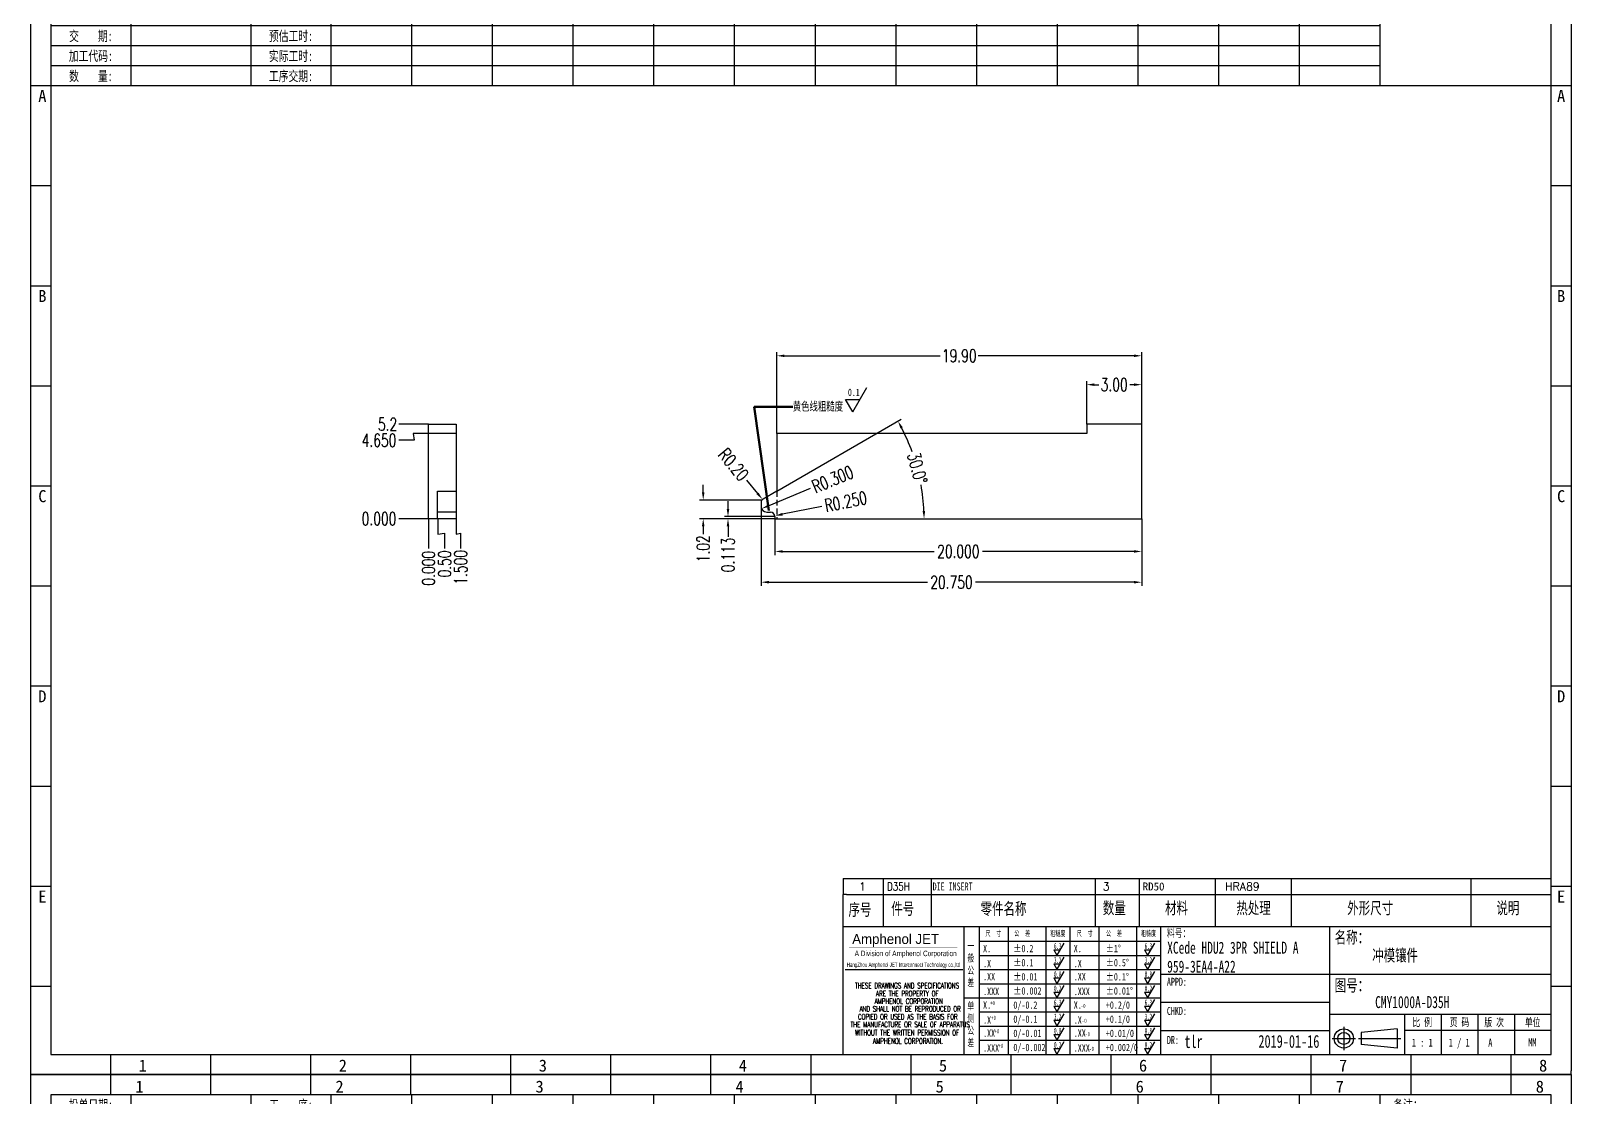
# Model space of a CAD drawing. Header units: millimetres. Extents: x -2852 to 5627, y -2271 to 1849.
# Drawn here: x -934.6 to -850.6, y -780.9 to -722.8 of the extents above; entities that cross this region are included whole.
import ezdxf
from ezdxf.enums import TextEntityAlignment as Align

# ---------------------------------------------------------------- set-up
doc = ezdxf.new("R2010")
doc.units = ezdxf.units.MM
doc.header["$PDSIZE"] = 3
doc.linetypes.add('DASHED2', pattern=[9.525, 6.35, -3.175])
for name, color, linetype in [('1', 7, 'Continuous'), ('11', 4, 'DASHED2'), ('41', 1, 'Continuous'), ('D03', 7, 'Continuous')]:
    doc.layers.add(name, color=color, linetype=linetype)
doc.styles.add('CH', font='仿宋_GB2312_0.ttf')
doc.styles.add('jet02', font='simplex.shx', dxfattribs={"width": 0.7})
doc.styles.add('SIMPLEX', font='SIMPLEX')
doc.styles.get("Standard").update_dxf_attribs({"font": '仿宋_GB2312_0.ttf', "width": 0.7})
doc.styles.add('TEXTSTYLE_1', font='TRIUMB.TTF')
doc.styles.add('TEXTSTYLE_2', font='TRIUM.TTF')
doc.styles.add('tk', font='', dxfattribs={"width": 0.7})
doc.styles.add('tk 2', font='仿宋_GB2312_0.ttf', dxfattribs={"width": 0.65})
doc.styles.add('tk 4', font='simplex.shx', dxfattribs={"width": 0.65, "bigfont": 'bigfont.shx'})
doc.styles.get('tk').set_extended_font_data('NSimSun')
doc.dimstyles.new('jet02', dxfattribs={"dimtxt": 3.5, "dimasz": 2.1, "dimexe": 1, "dimexo": 0, "dimgap": 0.5, "dimtad": 0, "dimtoh": 1, "dimdec": 3, "dimzin": 9, "dimdsep": 46, "dimtxsty": 'jet02', "dimcen": 0, "dimclrt": 256, "dimazin": 2, "dimtfac": 1, "dimtdec": 3, "dimtofl": 0, "dimtmove": 0, "dimatfit": 1, "dimfxl": 0, "dimarcsym": 0})

# ---------------------------------------------------------------- blocks, each defined once
blk = doc.blocks.new('A3-N')
at = {"layer": '1', "color": 1}
for p, q in [((0, 0), (0, 296.73)), ((0, 296.73), (420, 296.73)), ((21.82, 291.27), (21.82, 296.73)), ((49.09, 291.27), (49.09, 296.73)), ((76.36, 291.27), (76.36, 296.73)), ((103.64, 291.27), (103.64, 296.73)), ((103.64, 291.27), (103.64, 296.73)), ((103.64, 291.27), (103.64, 296.73)), ((130.91, 291.27), (130.91, 296.73)), ((158.18, 291.27), (158.18, 296.73)), ((185.45, 291.27), (185.45, 296.73)), ((212.73, 291.27), (212.73, 296.73)), ((240, 291.27), (240, 296.73)), ((267.27, 291.27), (267.27, 296.73)), ((294.55, 291.27), (294.55, 296.73)), ((321.82, 291.27), (321.82, 296.73)), ((349.09, 291.27), (349.09, 296.73)), ((376.36, 291.27), (376.36, 296.73)), ((403.64, 291.27), (403.64, 296.73)), ((420, 296.73), (420, 1)), ((5.45, 269.45), (0, 269.45)), ((420, 269.45), (414.55, 269.45)), ((5.45, 242.18), (0, 242.18)), ((420, 242.18), (414.55, 242.18)), ((5.45, 214.91), (0, 214.91)), ((420, 214.91), (414.55, 214.91)), ((5.45, 187.64), (0, 187.64)), ((420, 187.64), (414.55, 187.64)), ((5.45, 160.36), (0, 160.36)), ((420, 160.36), (414.55, 160.36)), ((5.45, 133.09), (0, 133.09)), ((420, 133.09), (414.55, 133.09)), ((5.45, 105.82), (0, 105.82)), ((420, 105.82), (414.55, 105.82)), ((5.45, 78.55), (0, 78.55)), ((420, 78.55), (414.55, 78.55)), ((5.45, 51.27), (0, 51.27)), ((420, 51.27), (414.55, 51.27)), ((222.45, 49.09), (221.45, 49.09)), ((221.45, 49.09), (221.45, 40.36)), ((222.45, 49.09), (414.55, 49.09)), ((232.36, 49.09), (232.36, 40.36)), ((245.45, 49.09), (245.45, 40.36)), ((290.18, 49.09), (290.18, 40.36)), ((302.18, 49.09), (302.18, 40.36)), ((322.91, 49.09), (322.91, 40.36)), ((343.64, 49.09), (343.64, 40.36)), ((392.73, 40.36), (392.73, 49.09)), ((258.55, 40.36), (258.55, 5.44)), ((266.45, 40.36), (266.45, 5.44)), ((276.78, 40.36), (276.78, 5.45)), ((291.18, 40.36), (291.18, 5.45)), ((301.51, 40.37), (301.51, 5.46)), ((308.01, 40.36), (308.01, 5.45)), ((354.09, 40.36), (354.09, 5.45)), ((308.01, 32.39), (258.55, 32.39)), ((308.01, 28.54), (258.55, 28.54)), ((414.55, 27.27), (308.01, 27.27)), ((5.45, 24), (0, 24)), ((308.01, 24.69), (258.55, 24.69)), ((420, 24), (414.55, 24)), ((308.01, 16.99), (258.55, 16.99)), ((354.09, 19.63), (308.01, 19.63)), ((308.01, 13.14), (258.55, 13.14)), ((414.55, 16.36), (354.09, 16.36)), ((374.55, 16.36), (374.55, 5.45)), ((384.55, 16.36), (384.55, 5.45)), ((394.55, 16.36), (394.55, 5.45)), ((404.55, 16.36), (404.55, 5.45)), ((308.01, 9.29), (258.55, 9.29)), ((308.01, 11.99), (354.09, 11.99)), ((372.51, 12.49), (362.69, 11.5)), ((362.69, 11.5), (362.69, 8.23)), ((372.51, 12.49), (372.51, 7.25)), ((414.55, 12), (374.55, 12)), ((21.82, 0), (21.82, 5.45)), ((49.09, 0), (49.09, 5.45)), ((76.36, 0), (76.36, 5.45)), ((103.64, 0), (103.64, 5.45)), ((130.91, 0), (130.91, 5.45)), ((158.18, 0), (158.18, 5.45)), ((185.45, 0), (185.45, 5.45)), ((212.73, 0), (212.73, 5.45)), ((240, 0), (240, 5.45)), ((267.27, 0), (267.27, 5.45)), ((294.55, 0), (294.55, 5.45)), ((321.82, 0), (321.82, 5.45)), ((349.09, 0), (349.09, 5.45)), ((372.51, 7.25), (362.69, 8.23)), ((376.36, 0), (376.36, 5.45)), ((403.64, 0), (403.64, 5.45)), ((1, 0), (0, 0)), ((420, 0), (1, 0)), ((420, 0), (420, 1))]:
    blk.add_line(p, q, dxfattribs=at)
at = {"layer": '1'}
for p, q in [((414.55, 278.18), (414.55, 284.73)), ((221.45, 40.36), (221.45, 5.45)), ((221.45, 40.36), (414.55, 40.36)), ((221.45, 40.36), (414.55, 40.36)), ((254.41, 40.36), (254.41, 5.45)), ((283.28, 40.36), (283.28, 5.45)), ((308.01, 36.24), (258.55, 36.24)), ((222.08, 28.67), (254.12, 28.67)), ((308.01, 20.84), (254.41, 20.84))]:
    blk.add_line(p, q, dxfattribs=at)
at = {"layer": '1', "color": 1, "ltscale": 0.05}
for p, q in [((278.93, 34.04), (279.79, 32.56)), ((278.93, 34.04), (280.65, 34.04)), ((281.68, 35.84), (279.79, 32.56)), ((303.66, 34.05), (304.52, 32.56)), ((303.66, 34.05), (305.38, 34.05)), ((306.41, 35.84), (304.52, 32.56)), ((278.93, 30.19), (279.79, 28.71)), ((278.93, 30.19), (280.65, 30.19)), ((281.68, 31.99), (279.79, 28.71)), ((303.66, 30.2), (305.38, 30.2)), ((303.66, 30.2), (304.52, 28.71)), ((306.41, 31.99), (304.52, 28.71)), ((278.93, 26.34), (279.79, 24.86)), ((278.93, 26.34), (280.65, 26.34)), ((281.68, 28.14), (279.79, 24.86)), ((303.66, 26.35), (304.52, 24.86)), ((303.66, 26.35), (305.38, 26.35)), ((306.41, 28.14), (304.52, 24.86)), ((278.93, 22.49), (280.65, 22.49)), ((278.93, 22.49), (279.79, 21.01)), ((281.68, 24.29), (279.79, 21.01)), ((303.66, 22.5), (305.38, 22.5)), ((303.66, 22.5), (304.52, 21.01)), ((306.41, 24.29), (304.52, 21.01)), ((278.93, 18.66), (279.79, 17.17)), ((278.93, 18.66), (280.65, 18.66)), ((281.68, 20.45), (279.79, 17.17)), ((303.66, 18.66), (304.52, 17.18)), ((303.66, 18.66), (305.38, 18.66)), ((306.41, 20.46), (304.52, 17.18)), ((278.93, 14.81), (280.65, 14.81)), ((278.93, 14.81), (279.79, 13.32)), ((281.68, 16.6), (279.79, 13.32)), ((281.68, 12.75), (279.79, 9.47)), ((303.66, 14.81), (305.38, 14.81)), ((303.66, 14.81), (304.52, 13.33)), ((306.41, 16.61), (304.52, 13.33)), ((306.41, 12.76), (304.52, 9.48)), ((278.93, 10.96), (279.79, 9.47)), ((278.93, 10.96), (280.65, 10.96)), ((281.68, 8.9), (279.79, 5.62)), ((303.66, 10.96), (304.52, 9.48)), ((303.66, 10.96), (305.38, 10.96)), ((306.41, 8.91), (304.52, 5.63)), ((278.93, 7.11), (279.79, 5.62)), ((278.93, 7.11), (280.65, 7.11)), ((303.66, 7.11), (305.38, 7.11)), ((303.66, 7.11), (304.52, 5.63))]:
    blk.add_line(p, q, dxfattribs=at)
at = {"layer": '1', "color": 1, "ltscale": 0.1}
for p, q in [((358.01, 13.02), (358.01, 6.71)), ((354.86, 9.87), (361.17, 9.87)), ((362.03, 9.87), (373.54, 9.87))]:
    blk.add_line(p, q, dxfattribs=at)
at = {"layer": '1'}
blk.add_lwpolyline([(221.45, 5.45), (414.55, 5.45), (414.55, 291.27), (5.45, 291.27), (5.45, 5.45), (414.55, 5.45)], dxfattribs=at)
at = {"layer": '1', "color": 7, "linetype": 'Continuous', "const_width": 0.123}
blk.add_lwpolyline([(223.11, 34.74), (252.6, 34.76)], dxfattribs=at)
at = {"layer": '1', "color": 1}
for radius in [2.62, 1.64]:
    blk.add_circle((358.01, 9.87), radius, dxfattribs=at)
at = {"layer": '41'}
for p, q in [((27.27, 291.27), (27.27, 269.45)), ((60, 291.27), (60, 269.45)), ((81.82, 291.27), (81.82, 269.45)), ((103.82, 291.27), (103.82, 269.45)), ((125.82, 291.27), (125.82, 269.45)), ((147.82, 291.27), (147.82, 269.45)), ((169.82, 291.27), (169.82, 269.45)), ((191.82, 291.27), (191.82, 269.45)), ((213.82, 291.27), (213.82, 269.45)), ((235.82, 291.27), (235.82, 269.45)), ((257.82, 291.27), (257.82, 269.45)), ((279.82, 291.27), (279.82, 269.45)), ((301.82, 291.27), (301.82, 269.45)), ((323.82, 291.27), (323.82, 269.45)), ((345.82, 291.27), (345.82, 269.45)), ((367.82, 291.27), (367.82, 269.45)), ((367.82, 285.82), (5.45, 285.82)), ((367.82, 280.36), (5.45, 280.36)), ((367.82, 274.91), (5.45, 274.91)), ((414.55, 269.45), (5.45, 269.45))]:
    blk.add_line(p, q, dxfattribs=at)
at = {"layer": '1', "color": 1}
for s, p in [('1', (29.64, 295.11)), ('2', (84.18, 295.11)), ('3', (138.73, 295.11)), ('4', (193.27, 295.11)), ('5', (247.82, 295.11)), ('6', (302.36, 295.11)), ('7', (356.91, 295.11)), ('8', (411.45, 295.11)), ('1', (30.53, 4.11)), ('2', (85.08, 4.11)), ('3', (139.62, 4.11)), ('4', (194.17, 4.11)), ('5', (248.72, 4.11)), ('6', (303.26, 4.11)), ('7', (357.81, 4.11)), ('8', (412.35, 4.11))]:
    blk.add_text(s, height=3.27, dxfattribs=at).set_placement(p, align=Align.TOP_CENTER)
at = {"layer": '1', "style": 'tk', "width": 0.7}
for s, p in [('投单日期:', (16.36, 288.55)), ('工    序:', (70.91, 288.55)), ('备注：', (375.51, 288.55)), ('交    期:', (16.36, 283.09)), ('预估工时:', (70.91, 283.09)), ('加工代码:', (16.36, 277.64)), ('实际工时:', (70.91, 277.64)), ('数    量:', (16.36, 272.18)), ('工序交期:', (70.91, 272.18))]:
    blk.add_text(s, height=2.727, dxfattribs=at).set_placement(p, align=Align.MIDDLE)
at = {"layer": '1', "color": 1}
for s, p in [('A', (2.04, 268.36)), ('B', (2.04, 213.82)), ('C', (2.04, 159.27)), ('D', (2.04, 104.73)), ('E', (2.04, 50.18))]:
    blk.add_text(s, height=3.27, dxfattribs=at).set_placement(p, align=Align.TOP_LEFT)
for s, p in [('A', (418.37, 268.36)), ('B', (418.37, 213.82)), ('C', (418.37, 159.27)), ('D', (418.37, 104.73)), ('E', (418.37, 50.18))]:
    blk.add_text(s, height=3.27, dxfattribs=at).set_placement(p, align=Align.TOP_RIGHT)
at = {"layer": '1', "color": 1, "style": 'tk 2', "width": 0.7}
for s, height, p in [('序号', 3.273, (222.96, 43.34)), ('件号', 3.273, (234.62, 43.61)), ('零件名称', 3.273, (258.97, 43.61)), ('数量', 3.273, (292.3, 43.78)), ('材料', 3.273, (309.27, 43.78)), ('热处理', 3.273, (328.71, 43.78)), ('外形尺寸', 3.273, (358.94, 43.78)), ('说明', 3.273, (399.61, 43.78)), ('料号：', 2.182, (309.77, 37.46)), ('名称：', 3.273, (355.52, 35.79)), ('图号：', 3.273, (355.52, 22.7)), ('比 例', 2.182, (376.69, 13.18)), ('页 码', 2.182, (386.85, 13.18)), ('版 次', 2.182, (396.31, 13.18)), ('单位', 2.182, (407.35, 13.18))]:
    blk.add_text(s, height=height, dxfattribs=at).set_placement(p)
at = {"layer": '1', "color": 7, "linetype": 'Continuous', "style": 'TEXTSTYLE_1'}
blk.add_text('Amphenol JET', height=2.7, dxfattribs=at).set_placement((223.96, 35.61))
at = {"layer": '1', "color": 7, "linetype": 'Continuous'}
for s, height, style, width, p in [('A Division of Amphenol Corporation', 1.5, 'TEXTSTYLE_2', 0.7, (224.64, 32.29)), ('HangZhou Amphenol JET Interconnect Technology co.,ltd ', 1.2, 'TEXTSTYLE_2', 0.6, (222.47, 29.36)), ('THESE DRAWINGS AND SPECIFICATIONS', 1.5, 'tk 4', 0.6, (224.73, 23.52)), ('ARE THE PROPERTY OF', 1.5, 'tk 4', 0.6, (230.45, 21.35)), ('AND SHALL NOT BE REPRODUCED OR', 1.5, 'tk 4', 0.6, (225.95, 17.17)), ('AMPHENOL CORPORATION', 1.5, 'tk 4', 0.6, (230.04, 19.27)), ('THE MANUFACTURE OR SALE OF APPARATUS', 1.5, 'tk 4', 0.6, (223.5, 12.92)), ('COPIED OR USED AS THE BASIS FOR', 1.5, 'tk 4', 0.6, (225.54, 15.02)), ('WITHOUT THE WRITTEN PERMISSION OF', 1.5, 'tk 4', 0.6, (224.73, 10.67)), ('AMPHENOL CORPORATION.', 1.5, 'tk 4', 0.6, (229.63, 8.4))]:
    blk.add_text(s, height=height, dxfattribs=dict(at, style=style, width=width)).set_placement(p)
at = {"layer": '1', "color": 1, "style": 'tk 2', "width": 0.7}
for s, p in [('X.', (259.64, 34.37)), ('%%P0.2', (267.9, 34.37)), ('X.', (284.37, 34.37)), ('%%P1%%D', (293.12, 34.37)), ('.X', (259.64, 30.28)), ('%%P0.1', (267.9, 30.52)), ('.X', (284.37, 30.28)), ('%%P0.5%%D', (293.12, 30.52)), ('.XX', (259.64, 26.71)), ('%%P0.01', (267.9, 26.67)), ('.XX', (284.37, 26.71)), ('%%P0.1%%D', (293.12, 26.67)), ('.XXX', (259.64, 22.68)), ('%%P0.002', (267.9, 22.82)), ('.XXX', (284.37, 22.68)), ('%%P0.01%%D', (293.12, 22.82)), ('X.', (259.64, 18.97)), ('0/-0.2', (267.9, 18.97)), ('X.', (284.37, 18.97)), ('+0.2/0', (293.12, 18.97)), ('.X', (259.64, 14.88)), ('0/-0.1', (267.9, 15.12)), ('.X', (284.37, 14.88)), ('+0.1/0', (293.12, 15.12)), ('.XX', (259.64, 11.31)), ('0/-0.01', (267.9, 11.27)), ('0/-0.002', (267.9, 7.42)), ('.XX', (284.37, 11.31)), ('+0.01/0', (293.12, 11.27)), ('+0.002/0', (293.12, 7.42)), ('.XXX', (259.64, 7.28)), ('.XXX', (284.37, 7.28))]:
    blk.add_text(s, height=2, dxfattribs=at).set_placement(p, align=Align.MIDDLE_LEFT)
at = {"layer": '1', "color": 1, "ltscale": 0.05, "style": 'tk 2', "width": 0.5}
for s, p in [('6.3', (279.01, 34.26)), ('6.3', (303.74, 34.27)), ('3.2', (279.01, 30.41)), ('3.2', (303.74, 30.42)), ('0.8', (279.01, 26.56)), ('0.8', (303.74, 26.57)), ('0.2', (279.01, 22.71)), ('0.2', (303.74, 22.72)), ('6.3', (279.01, 18.87)), ('6.3', (303.74, 18.88)), ('3.2', (279.01, 15.02)), ('0.8', (279.01, 11.17)), ('3.2', (303.74, 15.03)), ('0.8', (303.74, 11.18)), ('0.2', (279.01, 7.32)), ('0.2', (303.74, 7.33))]:
    blk.add_text(s, height=1.6, dxfattribs=at).set_placement(p)
at = {"layer": '1', "style": 'tk 2', "width": 0.7}
for s, p in [('APPD:', (309.77, 24.21)), ('CHKD:', (309.77, 16.27)), ('DR:', (309.77, 8.35))]:
    blk.add_text(s, height=2.182, dxfattribs=at).set_placement(p)
at = {"layer": '1', "color": 7, "style": 'tk 2', "width": 0.7}
blk.add_text('MM', height=2.182, dxfattribs=at).set_placement((408.31, 7.75))
at = {"layer": '1', "color": 1, "ltscale": 0.05, "char_height": 1.5, "width": 6.3627, "attachment_point": 1, "style": 'tk 2'}
for s, insert in [('尺  寸', (260.31, 39.25)), ('公  差', (268.17, 39.25)), ('粗糙度', (277.98, 39.25)), ('尺  寸', (285.2, 39.25)), ('公  差', (293.18, 39.25)), ('粗糙度', (302.71, 39.26))]:
    blk.add_mtext(s, dxfattribs=dict(at, insert=insert))
at = {"layer": '1', "ltscale": 0.05, "char_height": 2, "width": 2.5195, "attachment_point": 1, "style": 'tk 2'}
for s, insert in [('一般公差', (255.39, 36.11)), ('单侧公差', (255.39, 19.71))]:
    blk.add_mtext(s, dxfattribs=dict(at, insert=insert))
at = {"layer": '1', "color": 1, "ltscale": 0.05, "char_height": 1.2, "width": 5.1396, "attachment_point": 1, "line_spacing_factor": 0.8, "style": 'tk 2'}
for s, insert in [('+0', (261.58, 20.13)), ('-0', (286.31, 19.33)), ('+0', (261.88, 16.09)), ('-0', (286.61, 15.29)), ('+0', (262.79, 12.45)), ('+0', (263.87, 8.44)), ('-0', (287.51, 11.65)), ('-0', (288.59, 7.64))]:
    blk.add_mtext(s, dxfattribs=dict(at, insert=insert))
at = {"layer": '1', "style": 'tk 2', "width": 0.7}
for tag, p in [('PATR-NO1', (309.84, 32.96)), ('TITLE', (365.74, 30.9)), ('PATR-NO2', (309.84, 27.81)), ('DWG-NO:', (366.54, 18.14))]:
    blk.add_attdef(tag, p, '', height=3.27, dxfattribs=at)
at = {"layer": '1', "color": 1, "style": 'tk 2', "width": 0.7}
for tag, p in [('DRAW', (314.55, 7.27)), ('DATE', (334.72, 7.32))]:
    blk.add_attdef(tag, p, '', height=3.49, dxfattribs=at)
at = {"layer": '1', "style": 'tk 2', "width": 0.7}
for tag, p in [('SCALE', (376.55, 8.73)), ('SHEET', (386.6, 8.72)), ('REV', (397.38, 8.73))]:
    blk.add_attdef(tag, text='', height=2.18, dxfattribs=at).set_placement(p, align=Align.MIDDLE_LEFT)
blk = doc.blocks.new('FB3')
at = {"layer": '1', "color": 1}
for p, q in [((0, 4.36), (193.09, 4.36)), ((0, 4.36), (0, 0)), ((10.91, 4.36), (10.91, 0)), ((24, 4.36), (24, 0)), ((68.73, 4.36), (68.73, 0)), ((80.73, 4.36), (80.73, 0)), ((101.45, 4.36), (101.45, 0)), ((122.18, 4.36), (122.18, 0)), ((171.27, 0), (171.27, 4.36))]:
    blk.add_line(p, q, dxfattribs=at)
at = {"layer": '1'}
for tag, style, p in [('ITEM', 'SIMPLEX', (4.36, 2.18)), ('PARTNO', 'SIMPLEX', (12, 2.18)), ('QTY', 'SIMPLEX', (74.18, 2.18)), ('MATL', 'CH', (81.72, 2.18)), ('FINISH', 'SIMPLEX', (104.17, 2.18)), ('SPEC', 'SIMPLEX', (130.91, 2.18)), ('REMARK', 'SIMPLEX', (174.06, 2.18))]:
    blk.add_attdef(tag, text='', height=2.18, dxfattribs=dict(at, style=style)).set_placement(p, align=Align.MIDDLE_LEFT)
at = {"layer": '1', "style": 'tk', "width": 0.7}
blk.add_attdef('DIE', text='', height=2.18, dxfattribs=at).set_placement((24.43, 2.18), align=Align.MIDDLE_LEFT)
blk = doc.blocks.new('*D2334')
at = {"layer": '41', "ltscale": 0.05}
blk.add_line((2.289, -3201.843), (0.67, -3201.843), dxfattribs=at)
at = {"layer": 'Defpoints', "color": 0, "ltscale": 0.05}
for p in [(0.67, -3201.843), (2.289, -3201.843), (2.289, -3201.843)]:
    blk.add_point(p, dxfattribs=at)
at = {"layer": '41', "ltscale": 0.05, "insert": (-0.41, -3201.843), "char_height": 0.7, "attachment_point": 5, "style": 'jet02'}
blk.add_mtext('0.000', dxfattribs=at)
blk = doc.blocks.new('*D2335')
at = {"layer": '41', "ltscale": 0.05}
for p, q in [((1.51, -3197.568), (0.67, -3197.568)), ((2.289, -3197.193), (1.449, -3197.193)), ((1.449, -3197.193), (1.51, -3197.568))]:
    blk.add_line(p, q, dxfattribs=at)
at = {"layer": 'Defpoints', "color": 0, "ltscale": 0.05}
for p in [(0.67, -3197.568), (2.289, -3197.193), (2.289, -3201.843)]:
    blk.add_point(p, dxfattribs=at)
at = {"layer": '41', "ltscale": 0.05, "insert": (-0.41, -3197.568), "char_height": 0.7, "attachment_point": 5, "style": 'jet02'}
blk.add_mtext('4.650', dxfattribs=at)
blk = doc.blocks.new('*D2336')
at = {"layer": '41', "ltscale": 0.05}
blk.add_line((2.289, -3196.693), (0.67, -3196.693), dxfattribs=at)
at = {"layer": 'Defpoints', "color": 0, "ltscale": 0.05}
for p in [(0.67, -3196.693), (2.289, -3196.693), (2.289, -3201.843)]:
    blk.add_point(p, dxfattribs=at)
at = {"layer": '41', "ltscale": 0.05, "insert": (0.056, -3196.693), "char_height": 0.7, "attachment_point": 5, "style": 'jet02'}
blk.add_mtext('5.2', dxfattribs=at)
blk = doc.blocks.new('*D2337')
at = {"layer": '41', "ltscale": 0.05}
blk.add_line((2.289, -3201.843), (2.289, -3203.462), dxfattribs=at)
at = {"layer": 'Defpoints', "color": 0, "ltscale": 0.05}
for p in [(2.289, -3201.843), (2.289, -3201.843), (2.289, -3203.462)]:
    blk.add_point(p, dxfattribs=at)
at = {"layer": '41', "ltscale": 0.05, "insert": (2.289, -3204.542), "char_height": 0.7, "attachment_point": 5, "rotation": 90, "style": 'jet02'}
blk.add_mtext('0.000', dxfattribs=at)
blk = doc.blocks.new('*D2338')
at = {"layer": '41', "ltscale": 0.05}
for p, q in [((2.789, -3201.843), (2.789, -3202.683)), ((2.789, -3202.683), (3.164, -3202.622)), ((3.164, -3202.622), (3.164, -3203.462))]:
    blk.add_line(p, q, dxfattribs=at)
at = {"layer": 'Defpoints', "color": 0, "ltscale": 0.05}
for p in [(2.289, -3201.843), (2.789, -3201.843), (3.164, -3203.462)]:
    blk.add_point(p, dxfattribs=at)
at = {"layer": '41', "ltscale": 0.05, "insert": (3.164, -3204.309), "char_height": 0.7, "attachment_point": 5, "rotation": 90, "style": 'jet02'}
blk.add_mtext('0.50', dxfattribs=at)
blk = doc.blocks.new('*D2339')
at = {"layer": '41', "ltscale": 0.05}
for p, q in [((3.789, -3201.843), (3.789, -3202.683)), ((3.789, -3202.683), (4.039, -3202.622)), ((4.039, -3202.622), (4.039, -3203.462))]:
    blk.add_line(p, q, dxfattribs=at)
at = {"layer": 'Defpoints', "color": 0, "ltscale": 0.05}
for p in [(2.289, -3201.843), (3.789, -3201.843), (4.039, -3203.462)]:
    blk.add_point(p, dxfattribs=at)
at = {"layer": '41', "ltscale": 0.05, "insert": (4.039, -3204.496), "char_height": 0.7, "attachment_point": 5, "rotation": 90, "style": 'jet02'}
blk.add_mtext('1.500', dxfattribs=at)
blk = doc.blocks.new('*D2340')
at = {"layer": '41', "ltscale": 0.05}
for p, q in [((21.181, -3201.843), (21.181, -3203.828)), ((41.181, -3201.843), (41.181, -3203.828)), ((21.601, -3203.628), (29.868, -3203.628)), ((40.761, -3203.628), (32.495, -3203.628))]:
    blk.add_line(p, q, dxfattribs=at)
for points in [[(21.601, -3203.558), (21.601, -3203.698), (21.181, -3203.628)], [(40.761, -3203.558), (40.761, -3203.698), (41.181, -3203.628)]]:
    blk.add_solid(points, dxfattribs=at)
at = {"layer": 'Defpoints', "color": 0, "ltscale": 0.05}
for p in [(21.181, -3201.843), (41.181, -3201.843), (41.181, -3203.628)]:
    blk.add_point(p, dxfattribs=at)
at = {"layer": '41', "ltscale": 0.05, "insert": (31.181, -3203.628), "char_height": 0.7, "attachment_point": 5, "style": 'jet02'}
blk.add_mtext('20.000', dxfattribs=at)
blk = doc.blocks.new('*D2341')
at = {"layer": '41', "ltscale": 0.05}
for p, q in [((38.181, -3196.693), (38.181, -3194.338)), ((41.181, -3196.693), (41.181, -3194.338)), ((38.601, -3194.538), (38.835, -3194.538)), ((40.761, -3194.538), (40.528, -3194.538))]:
    blk.add_line(p, q, dxfattribs=at)
for points in [[(38.601, -3194.468), (38.601, -3194.608), (38.181, -3194.538)], [(40.761, -3194.468), (40.761, -3194.608), (41.181, -3194.538)]]:
    blk.add_solid(points, dxfattribs=at)
at = {"layer": 'Defpoints', "color": 0, "ltscale": 0.05}
for p in [(38.181, -3194.538), (38.181, -3196.693), (41.181, -3196.693)]:
    blk.add_point(p, dxfattribs=at)
at = {"layer": '41', "ltscale": 0.05, "insert": (39.681, -3194.538), "char_height": 0.7, "attachment_point": 5, "style": 'jet02'}
blk.add_mtext('3.00', dxfattribs=at)
blk = doc.blocks.new('*D2342')
at = {"layer": '41', "ltscale": 0.05}
for p, q in [((20.431, -3201.181), (20.431, -3205.504)), ((41.181, -3201.843), (41.181, -3205.504)), ((20.851, -3205.304), (29.493, -3205.304)), ((40.761, -3205.304), (32.12, -3205.304))]:
    blk.add_line(p, q, dxfattribs=at)
for points in [[(20.851, -3205.234), (20.851, -3205.374), (20.431, -3205.304)], [(40.761, -3205.234), (40.761, -3205.374), (41.181, -3205.304)]]:
    blk.add_solid(points, dxfattribs=at)
at = {"layer": 'Defpoints', "color": 0, "ltscale": 0.05}
for p in [(20.431, -3201.181), (41.181, -3201.843), (41.181, -3205.304)]:
    blk.add_point(p, dxfattribs=at)
at = {"layer": '41', "ltscale": 0.05, "insert": (30.806, -3205.304), "char_height": 0.7, "attachment_point": 5, "style": 'jet02'}
blk.add_mtext('20.750', dxfattribs=at)
blk = doc.blocks.new('*D2343')
at = {"layer": '41', "ltscale": 0.05}
for p, q in [((18.622, -3201.311), (18.622, -3200.891)), ((21.181, -3201.731), (18.422, -3201.731)), ((21.181, -3201.843), (18.422, -3201.843)), ((18.622, -3202.263), (18.622, -3202.83))]:
    blk.add_line(p, q, dxfattribs=at)
for points in [[(18.552, -3201.311), (18.692, -3201.311), (18.622, -3201.731)], [(18.552, -3202.263), (18.692, -3202.263), (18.622, -3201.843)]]:
    blk.add_solid(points, dxfattribs=at)
at = {"layer": 'Defpoints', "color": 0, "ltscale": 0.05}
for p in [(18.622, -3201.731), (21.181, -3201.731), (21.181, -3201.843)]:
    blk.add_point(p, dxfattribs=at)
at = {"layer": '41', "ltscale": 0.05, "insert": (18.622, -3203.817), "char_height": 0.7, "attachment_point": 5, "rotation": 90, "style": 'jet02'}
blk.add_mtext('0.113', dxfattribs=at)
blk = doc.blocks.new('*D2344')
at = {"layer": '41', "ltscale": 0.05}
for p, q in [((17.27, -3200.408), (17.27, -3199.988)), ((20.431, -3200.828), (17.07, -3200.828)), ((21.181, -3201.843), (17.07, -3201.843)), ((17.27, -3202.263), (17.27, -3202.683))]:
    blk.add_line(p, q, dxfattribs=at)
for points in [[(17.2, -3200.408), (17.34, -3200.408), (17.27, -3200.828)], [(17.2, -3202.263), (17.34, -3202.263), (17.27, -3201.843)]]:
    blk.add_solid(points, dxfattribs=at)
at = {"layer": 'Defpoints', "color": 0, "ltscale": 0.05}
for p in [(20.431, -3200.828), (17.27, -3201.843), (21.181, -3201.843)]:
    blk.add_point(p, dxfattribs=at)
at = {"layer": '41', "ltscale": 0.05, "insert": (17.27, -3203.483), "char_height": 0.7, "attachment_point": 5, "rotation": 90, "style": 'jet02'}
blk.add_mtext('1.02', dxfattribs=at)
blk = doc.blocks.new('*D2345')
at = {"layer": '41', "ltscale": 0.05}
blk.add_line((23.742, -3201.169), (21.588, -3201.599), dxfattribs=at)
blk.add_solid([(21.575, -3201.531), (21.602, -3201.668), (21.176, -3201.682)], dxfattribs=at)
at = {"layer": 'Defpoints', "color": 0, "ltscale": 0.05}
for p in [(20.931, -3201.731), (21.176, -3201.682)]:
    blk.add_point(p, dxfattribs=at)
at = {"layer": '41', "ltscale": 0.05, "insert": (25.041, -3200.909), "char_height": 0.7, "attachment_point": 5, "rotation": 11.30332, "style": 'jet02'}
blk.add_mtext('R0.250', dxfattribs=at)
blk = doc.blocks.new('*D2346')
at = {"layer": '41', "ltscale": 0.05}
blk.add_line((23.108, -3200.2), (20.842, -3201.135), dxfattribs=at)
blk.add_solid([(20.815, -3201.07), (20.869, -3201.199), (20.454, -3201.295)], dxfattribs=at)
at = {"layer": 'Defpoints', "color": 0, "ltscale": 0.05}
for p in [(20.731, -3201.181), (20.454, -3201.295)]:
    blk.add_point(p, dxfattribs=at)
at = {"layer": '41', "ltscale": 0.05, "insert": (24.333, -3199.694), "char_height": 0.7, "attachment_point": 5, "rotation": 22.42077, "style": 'jet02'}
blk.add_mtext('R0.300', dxfattribs=at)
blk = doc.blocks.new('*D2347')
at = {"layer": '41', "ltscale": 0.05}
blk.add_line((21.281, -3200.337), (28.06, -3196.424), dxfattribs=at)
for start, end in [(20.00563, 27.73807), (2.26193, 9.99437)]:
    blk.add_arc((18.672, -3201.843), 10.639, start, end, dxfattribs=at)
for points in [[(28.028, -3196.925), (28.151, -3196.858), (27.886, -3196.524)], [(29.374, -3201.422), (29.234, -3201.425), (29.312, -3201.843)]]:
    blk.add_solid(points, dxfattribs=at)
at = {"layer": 'Defpoints', "color": 0, "ltscale": 0.05}
for p in [(21.281, -3200.337), (29.15, -3199.996), (20.531, -3200.77), (21.181, -3201.843), (41.181, -3201.843)]:
    blk.add_point(p, dxfattribs=at)
at = {"layer": '41', "ltscale": 0.05, "insert": (28.949, -3199.09), "char_height": 0.7, "attachment_point": 5, "rotation": 285, "style": 'jet02'}
blk.add_mtext('30.0°', dxfattribs=at)
blk = doc.blocks.new('*D2348')
at = {"layer": '41', "ltscale": 0.05}
blk.add_line((19.621, -3199.734), (20.234, -3200.468), dxfattribs=at)
blk.add_solid([(20.288, -3200.423), (20.18, -3200.513), (20.503, -3200.79)], dxfattribs=at)
at = {"layer": 'Defpoints', "color": 0, "ltscale": 0.05}
for p in [(20.503, -3200.79), (20.631, -3200.943)]:
    blk.add_point(p, dxfattribs=at)
at = {"layer": '41', "ltscale": 0.05, "insert": (18.921, -3198.897), "char_height": 0.7, "attachment_point": 5, "rotation": 309.87097, "style": 'jet02'}
blk.add_mtext('R0.20', dxfattribs=at)
blk = doc.blocks.new('*D2349')
at = {"layer": '41', "ltscale": 0.05}
for p, q in [((21.281, -3197.193), (21.281, -3192.764)), ((41.181, -3196.693), (41.181, -3192.764)), ((21.701, -3192.964), (30.198, -3192.964)), ((40.761, -3192.964), (32.265, -3192.964))]:
    blk.add_line(p, q, dxfattribs=at)
for points in [[(21.701, -3192.894), (21.701, -3193.034), (21.281, -3192.964)], [(40.761, -3192.894), (40.761, -3193.034), (41.181, -3192.964)]]:
    blk.add_solid(points, dxfattribs=at)
at = {"layer": 'Defpoints', "color": 0, "ltscale": 0.05}
for p in [(41.181, -3192.964), (41.181, -3196.693), (21.281, -3197.193)]:
    blk.add_point(p, dxfattribs=at)
at = {"layer": '41', "ltscale": 0.05, "insert": (31.231, -3192.964), "char_height": 0.7, "attachment_point": 5, "style": 'jet02'}
blk.add_mtext('19.90', dxfattribs=at)

msp = doc.modelspace()

# ---------------------------------------------------------------- linework, layer by layer
at = {"layer": '1', "ltscale": 0.05}
for p, q in [((-911.4191, -744.7637), (-912.9191, -744.7637)), ((-911.4191, -749.0507), (-912.4191, -749.0507))]:
    msp.add_line(p, q, dxfattribs=at)
msp.add_lwpolyline([(-912.9191, -749.4137), (-912.9191, -744.2637), (-911.4191, -744.2637), (-911.4191, -749.4137)], close=True, dxfattribs=at)
msp.add_lwpolyline([(-912.4191, -749.4137), (-912.4191, -747.9075), (-911.4191, -747.9075)], dxfattribs=at)
at = {"layer": '11', "ltscale": 0.05}
msp.add_line((-893.9265, -747.9075), (-893.9265, -749.4137), dxfattribs=at)
at = {"layer": '41', "color": 2, "ltscale": 0.05}
for p, q in [((-889.7877, -743.5916), (-889.0179, -742.2582)), ((-889.7877, -743.5916), (-890.1726, -742.9249)), ((-890.1726, -742.9249), (-889.4028, -742.9249))]:
    msp.add_line(p, q, dxfattribs=at)
at = {"layer": 'D03', "ltscale": 0.05}
for p, q in [((-877.0265, -744.7637), (-893.9265, -744.7637)), ((-893.9265, -744.7637), (-893.9265, -747.9075)), ((-874.0265, -744.2637), (-877.0265, -744.2637)), ((-877.0265, -744.2637), (-877.0265, -744.7637)), ((-874.0265, -749.4137), (-874.0265, -744.2637)), ((-893.9265, -747.9075), (-894.6765, -748.3405)), ((-894.7765, -748.5137), (-894.7765, -748.7507)), ((-894.0265, -749.4137), (-874.0265, -749.4137))]:
    msp.add_line(p, q, dxfattribs=at)
at = {"layer": 'D03', "color": 2, "ltscale": 0.05}
for p, q in [((-894.4765, -749.0507), (-894.2765, -749.0507)), ((-894.0265, -749.3007), (-894.0265, -749.4137))]:
    msp.add_line(p, q, dxfattribs=at)
at = {"layer": 'D03', "ltscale": 0.05}
msp.add_arc((-894.5765, -748.5137), 0.2, 120, 180, dxfattribs=at)
at = {"layer": 'D03', "color": 2, "ltscale": 0.05}
for centre, radius, start, end in [((-894.4765, -748.7507), 0.3, 180, 270), ((-894.2765, -749.3007), 0.25, 0, 90)]:
    msp.add_arc(centre, radius, start, end, dxfattribs=at)

# ---------------------------------------------------------------- block references
at = {"layer": '1', "ltscale": 0.05, "xscale": 0.2000000000000455, "yscale": 0.2000000000000455, "zscale": 0.2000000000000455}
for p, values in [((-934.6058, -779.7126), {'DWG-NO:': 'CMY1000A-D35H', 'TITLE': '冲模镶件', 'REV': 'A', 'SHEET': '1 / 1', 'DRAW': 'tlr', 'DATE': '2019-01-16', 'PATR-NO1': 'XCede HDU2 3PR SHIELD A', 'PATR-NO2': '959-3EA4-A22', 'SCALE': '1 : 1'}), ((-934.6058, -839.0581), {'DWG-NO:': 'CMY1000A-D35J', 'TITLE': '冲模镶件', 'REV': 'A', 'SHEET': '1 / 1', 'DRAW': 'tlr', 'DATE': '2019-01-16', 'PATR-NO1': 'XCede HDU2 3PR SHIELD A', 'PATR-NO2': '959-3EA4-A22', 'SCALE': '1 : 1'})]:
    msp.add_blockref('A3-N', p, dxfattribs=at).add_auto_attribs(values)
at = {"layer": '1', "ltscale": 0.05}
ref = msp.add_blockref('FB3', (-890.3149, -769.8944), dxfattribs=dict(at, xscale=0.2000000000000455, yscale=0.2000000000000455, zscale=0.2000000000000455))
ref.add_attrib('PARTNO', 'D35H', dxfattribs={"height": 0.43636, "style": 'SIMPLEX', "width": 0.8}).set_placement((-887.9149, -769.4581), align=Align.MIDDLE_LEFT)
ref.add_attrib('ITEM', '1', dxfattribs={"height": 0.4364, "style": 'SIMPLEX'}).set_placement((-889.4422, -769.4581), align=Align.MIDDLE_LEFT)
ref.add_attrib('DIE', 'DIE INSERT', dxfattribs={"height": 0.43636, "style": 'tk', "width": 0.7}).set_placement((-885.4289, -769.4581), align=Align.MIDDLE_LEFT)
ref.add_attrib('QTY', '3', dxfattribs={"height": 0.4364, "style": 'SIMPLEX'}).set_placement((-876.155, -769.4581), align=Align.MIDDLE_LEFT)
ref.add_attrib('MATL', 'RD50', dxfattribs={"height": 0.43636, "style": 'CH'}).set_placement((-873.9717, -769.4581), align=Align.MIDDLE_LEFT)
ref.add_attrib('FINISH', 'HRA89', dxfattribs={"height": 0.43636, "style": 'SIMPLEX'}).set_placement((-869.4804, -769.4581), align=Align.MIDDLE_LEFT)

# ---------------------------------------------------------------- texts
at = {"layer": '41', "color": 2, "ltscale": 0.05, "style": 'tk 2', "width": 0.65}
msp.add_text('0.1', height=0.4, dxfattribs=at).set_placement((-890.0441, -742.7251))
at = {"layer": '41', "color": 2, "ltscale": 0.05, "insert": (-893.0551, -743.317), "char_height": 0.466667, "attachment_point": 4, "style": 'jet02'}
msp.add_mtext('{\\fSimSun|b0|i0|c134|p54;黄色线粗糙度}', dxfattribs=at)

# ---------------------------------------------------------------- dimensions: what is measured, and where the dimension line sits
at = {"layer": '41', "ltscale": 0.05}
for base, p1, p2, override, picture, middle in [((-874.0265, -740.5342), (-893.9265, -744.7637), (-874.0265, -744.2637), {"dimscale": 0.2, "dimtoh": 0, "dimdec": 2, "dimzin": 1, "dimclrd": 256, "dimclre": 256, "dimazin": 0, "dimatfit": 3, "dimlwd": 65535, "dimlwe": 65535}, '*D2349', (-883.9765, -740.5342)), ((-877.0265, -742.1085), (-874.0265, -744.2637), (-877.0265, -744.2637), {"dimscale": 0.2, "dimtoh": 0, "dimdec": 2, "dimzin": 1, "dimclrd": 256, "dimclre": 256, "dimazin": 0, "dimatfit": 3, "dimlwd": 65535, "dimlwe": 65535}, '*D2341', (-875.5265, -742.1085)), ((-874.0265, -752.8743), (-894.7765, -748.7507), (-874.0265, -749.4137), {"dimscale": 0.2, "dimtoh": 0, "dimzin": 1, "dimclrd": 256, "dimclre": 256, "dimadec": 3, "dimazin": 0, "dimatfit": 3, "dimlwd": 65535, "dimlwe": 65535}, '*D2342', (-884.4015, -752.8743)), ((-874.0265, -751.1984), (-894.0265, -749.4137), (-874.0265, -749.4137), {"dimscale": 0.2, "dimtoh": 0, "dimzin": 1, "dimclrd": 256, "dimclre": 256, "dimadec": 3, "dimazin": 0, "dimatfit": 3, "dimlwd": 65535, "dimlwe": 65535}, '*D2340', (-884.0265, -751.1984))]:
    dim = msp.add_linear_dim(base=base, p1=p1, p2=p2, dimstyle='jet02', override=override, dxfattribs=at)
    dim.commit()
    dim.dimension.update_dxf_attribs({"geometry": picture, "text_midpoint": middle, "insert": (-915.2077, 2452.4298)})
for feature_location, offset, dtype, origin, override, picture, middle, set_off in [((-912.9190620094, -744.26367614), (-1.618867208, 0), 0, (-912.9190620094, -749.41367614), {"dimscale": 0.2, "dimtoh": 0, "dimdec": 1, "dimzin": 1, "dimclrd": 256, "dimclre": 256, "dimadec": 1, "dimazin": 0, "dimatfit": 3, "dimlwd": 65535, "dimlwe": 65535}, '*D2336', (-915.1512625507, -744.26367614), (-915.2077048823, 2452.4298167741)), ((-912.9191, -744.7637), (-1.6189, -0.375), 0, (-912.9191, -749.4137), {"dimscale": 0.2, "dimtoh": 0, "dimzin": 1, "dimclrd": 256, "dimclre": 256, "dimadec": 3, "dimazin": 0, "dimatfit": 3, "dimlwd": 65535, "dimlwe": 65535}, '*D2335', (-915.6179, -745.1387), (-915.2077, 2452.4298)), ((-912.9190620094, -749.41367614), (-1.618867208, 0), 0, (-912.9190620094, -749.41367614), {"dimscale": 0.2, "dimtoh": 0, "dimzin": 1, "dimclrd": 256, "dimclre": 256, "dimadec": 3, "dimazin": 0, "dimatfit": 3, "dimlwd": 65535, "dimlwe": 65535}, '*D2334', (-915.6179292174, -749.41367614), (-915.2077048823, 2452.4298167741)), ((-912.9190620094, -749.41367614), (0, -1.618867208), 1, (-912.9190620094, -749.41367614), {"dimscale": 0.2, "dimtoh": 0, "dimzin": 1, "dimclrd": 256, "dimclre": 256, "dimadec": 3, "dimazin": 0, "dimatfit": 3, "dimlwd": 65535, "dimlwe": 65535}, '*D2337', (-912.9190620094, -752.112543348), (-915.2077048823, 2452.4298167741)), ((-912.4191, -749.4137), (0.375, -1.6189), 1, (-912.9191, -749.4137), {"dimscale": 0.2, "dimtoh": 0, "dimdec": 2, "dimzin": 1, "dimclrd": 256, "dimclre": 256, "dimazin": 0, "dimatfit": 3, "dimlwd": 65535, "dimlwe": 65535}, '*D2338', (-912.0441, -751.8792), (-915.2077, 2452.4298)), ((-911.4191, -749.4137), (0.25, -1.6189), 1, (-912.9191, -749.4137), {"dimscale": 0.2, "dimtoh": 0, "dimzin": 1, "dimclrd": 256, "dimclre": 256, "dimadec": 3, "dimazin": 0, "dimatfit": 3, "dimlwd": 65535, "dimlwe": 65535}, '*D2339', (-911.1691, -752.0659), (-915.2077, 2452.4298))]:
    dim = msp.add_ordinate_dim(feature_location=feature_location, offset=offset, dtype=dtype, origin=origin, dimstyle='jet02', override=override, dxfattribs=at)
    dim.commit()
    dim.dimension.update_dxf_attribs({"geometry": picture, "text_midpoint": middle, "insert": set_off})
dim = msp.add_angular_dim_2l(base=(-886.0575, -747.5661), line1=((-894.0265, -749.4137), (-874.0265, -749.4137)), line2=((-893.9265, -747.9075), (-894.6765, -748.3405)), dimstyle='jet02', override={"dimscale": 0.2, "dimtoh": 0, "dimdec": 1, "dimzin": 1, "dimclrd": 256, "dimclre": 256, "dimadec": 1, "dimazin": 0, "dimatfit": 3, "dimlwd": 65535, "dimlwe": 65535}, dxfattribs=at)
dim.commit()
dim.dimension.update_dxf_attribs({"geometry": '*D2347', "text_midpoint": (-886.2584, -746.66), "insert": (-915.2077, 2452.4298)})
for center, mpoint, override, picture, middle in [((-894.5765, -748.5137), (-894.7047, -748.3602), {"dimscale": 0.2, "dimtoh": 0, "dimdec": 2, "dimzin": 1, "dimclrd": 256, "dimclre": 256, "dimazin": 0, "dimatfit": 3, "dimlwd": 65535, "dimlwe": 65535}, '*D2348', (-896.2862, -746.4667)), ((-894.4765, -748.7507), (-894.7538, -748.8652), {"dimscale": 0.2, "dimtoh": 0, "dimzin": 1, "dimclrd": 256, "dimclre": 256, "dimadec": 3, "dimazin": 0, "dimtmove": 1, "dimatfit": 3, "dimlwd": 65535, "dimlwe": 65535}, '*D2346', (-890.8746, -747.2646)), ((-894.2765, -749.3007), (-894.0313, -749.2517), {"dimscale": 0.2, "dimtoh": 0, "dimzin": 1, "dimclrd": 256, "dimclre": 256, "dimadec": 3, "dimazin": 0, "dimatfit": 3, "dimlwd": 65535, "dimlwe": 65535}, '*D2345', (-890.1665, -748.4792))]:
    dim = msp.add_radius_dim(center=center, mpoint=mpoint, dimstyle='jet02', override=override, dxfattribs=at)
    dim.commit()
    dim.dimension.update_dxf_attribs({"geometry": picture, "text_midpoint": middle, "dimtype": 132, "insert": (-915.2077, 2452.4298)})
dim = msp.add_linear_dim(base=(-897.9373, -749.4137), p1=(-894.7765, -748.3982), p2=(-894.0265, -749.4137), angle=90, dimstyle='jet02', override={"dimscale": 0.2, "dimtoh": 0, "dimdec": 2, "dimzin": 1, "dimclrd": 256, "dimclre": 256, "dimazin": 0, "dimatfit": 3, "dimlwd": 65535, "dimlwe": 65535}, dxfattribs=at)
dim.commit()
dim.dimension.update_dxf_attribs({"geometry": '*D2344', "text_midpoint": (-897.9373, -751.0537), "insert": (-915.2077, 2452.4298)})
dim = msp.add_linear_dim(base=(-896.5858, -749.3007), p1=(-894.0265, -749.4137), p2=(-894.0265, -749.3007), angle=90, dimstyle='jet02', override={"dimscale": 0.2, "dimtoh": 0, "dimzin": 1, "dimclrd": 256, "dimclre": 256, "dimadec": 3, "dimazin": 0, "dimatfit": 3, "dimlwd": 65535, "dimlwe": 65535}, dxfattribs=at)
dim.commit()
dim.dimension.update_dxf_attribs({"geometry": '*D2343', "text_midpoint": (-896.5858, -751.3872), "dimtype": 128, "insert": (-915.2077, 2452.4298)})

# ---------------------------------------------------------------- leaders
at = {"layer": '41', "color": 2, "ltscale": 0.05, "annotation_type": 0, "has_hookline": 1, "hookline_direction": 0, "text_width": 2.7593}
msp.add_leader([(-894.3625, -748.965), (-895.1551, -743.317), (-893.0551, -743.317)], dimstyle='jet02', override={"dimscale": 0.1, "dimexe": 0, "dimgap": 0, "dimtoh": 0, "dimdec": 1, "dimzin": 1, "dimdle": 0.05, "dimclrd": 2, "dimclre": 256, "dimadec": 1, "dimazin": 0, "dimtp": 0.05, "dimtm": 0.05, "dimatfit": 3, "dimtolj": 1, "dimtzin": 0, "dimlwd": 65535}, dxfattribs=at)

doc.saveas('drawing.dxf')
